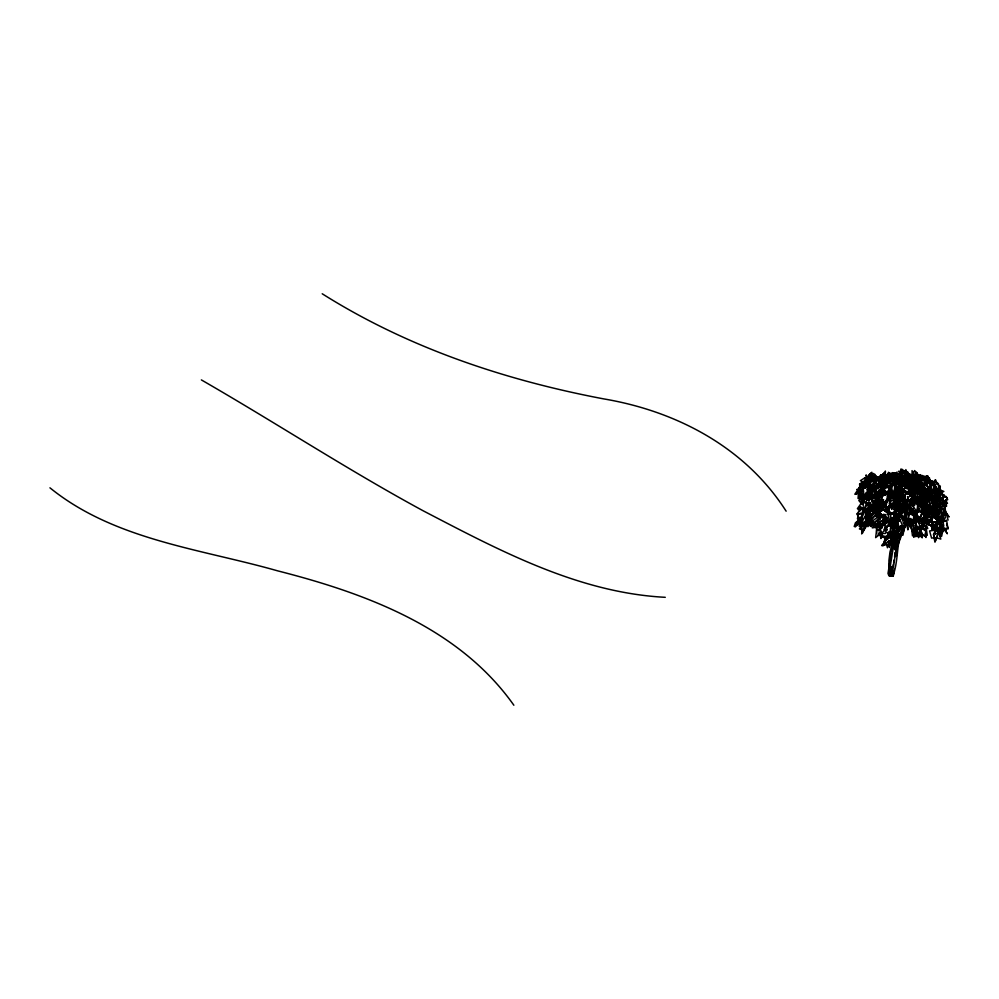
<?xml version="1.0" encoding="UTF-8"?>
<svg xmlns="http://www.w3.org/2000/svg" width="999" height="999" viewBox="0 0 999 999"><rect width="100%" height="100%" fill="white"/><g stroke="black" fill="none" stroke-linecap="round" stroke-linejoin="round"><path stroke-width="1.5" d="M925.923 498.264L924.013 498.601L923.426 494.055M924.737 512.187L924.737 508.841M930.956 521.141L930.531 517.432L926.373 516.87M934.177 527.609L935.663 533.891L933.965 527.647M910.551 493.031L910.576 488.711M918.68 518.981L918.655 523.526L921.303 519.08L924.325 517.082L924.787 509.777L923.263 503.546M929.969 482.192L929.982 479.97L928.583 478.946M863.973 487.462L863.998 484.902L858.803 489.685L858.041 498.414L863.223 493.643M894.23 539.797L894.255 537.425M897.264 538.274L896.34 531.555M915.658 527.784L915.608 531.893L918.893 527.26L922.239 526.023L922.302 520.541M931.08 521.041L930.731 517.307L927.984 516.458L926.41 517.257L937.449 517.707L930.531 517.432M941.208 509.765L939.697 507.754L939.759 502.547M889.31 525.187L889.335 522.814L893.206 518.943L896.028 519.168L895.479 525.287M893.181 521.316L893.206 518.943M909.689 483.928L910.264 479.158L913.673 479.757M867.656 499.001L867.706 495.104M881.73 480.144L881.792 475.736L885.414 471.066L885.351 475.462M892.194 477.747L890.658 479.17M894.367 536.9L890.658 553.409L889.46 576.036L892.232 575.786L892.582 567.682M869.854 514.123L869.018 514.935L868.955 519.405L869.754 518.543M896.84 536.051L894.892 547.427M896.203 502.722L896.24 500.262L903.471 495.092L903.408 498.788L901.073 500.024M923.451 498.214L919.392 497.589L923.8 495.242L919.267 497.577L923.438 498.389M922.139 493.518L923.9 495.504L919.417 497.727L921.54 497.639L919.255 497.452L921.715 496.291M912.237 494.38L912.299 490.834L904.907 487.524M912.362 505.544L912.399 503.184L916.62 502.235L921.103 503.396L921.815 504.757L917.332 503.608L913.111 504.545L912.399 503.184M918.993 516.883L918.918 520.579L920.778 518.294L920.853 514.597M922.402 534.303L922.352 536.775L922.689 534.24M923.463 517.082L923.388 520.779L920.778 518.294M924.1 526.011L924.5 520.017L923.488 523.226M933.99 504.882L938.835 506.493M940.346 527.46L940.346 534.353L940.621 533.753M877.884 503.346L877.959 499.5M941.757 512.799L939.41 509.715L938.061 509.865L936.275 516.933L928.108 513.136L936.388 516.933L929.12 513.961M896.14 488.511L896.203 485.914M915.184 510.851L915.072 515.521L912.924 509.677L910.901 506.955L911.288 501.311L913.311 504.045M925.748 527.834L925.961 537.512L924.662 535.064M931.068 521.228L931.255 518.294L931.193 521.141M923.763 517.969L923.551 525.549L919.105 526.286M884.852 502.272L884.702 506.768L886.213 509.59L887.075 509.165C886.463 506.693 885.926 511.076 885.888 508.678L889.135 509.927M887.075 475.287L887.1 474.662L884.078 476.548L879.682 480.556M861.887 528.533L861.7 533.953L864.197 526.698M913.586 495.479L913.436 500.024L911.887 502.509M882.579 503.571L884.739 506.518L883.141 501.785L884.09 503.671M918.431 522.34L917.219 520.104M913.773 531.456L916.183 521.191L916.108 526.585M900.049 526.598L901.21 526.56L900.411 526.023M888.461 482.704L888.635 478.671L883.278 483.891M893.68 479.695L893.805 476.748L892.569 473.401L890.996 473.563L887.849 476.448M896.677 555.656L896.927 549.925M912.512 483.366L912.599 481.256M931.992 525.424L931.805 529.882L932.242 517.47L932.104 524.225M900.698 471.466L900.811 469.093L902.085 469.443L904.994 473.289M901.922 473.014L902.085 469.443M869.979 516.008L870.204 511.138M873.363 511.376L873.576 506.505L874.787 506.243L874.562 511.113M884.714 501.86L884.515 506.193L887.075 509.165L885.476 506.543M888.835 573.276L888.935 560.339L889.984 551.96L893.293 540.122L894.08 534.253L893.431 532.529M866.308 516.758L866.57 511.288L865.072 509.702L861.175 519.755L862.674 521.341L862.412 526.81L864.41 521.665M912.237 479.42L912.374 476.66L911.4 479.083M936.912 527.822L933.166 525.312L935.251 524.875L933.078 525.599L936.725 523.763M870.316 517.357L869.979 511.95M883.79 477.609L880.032 477.759L880.956 477.222L881.143 477.922M864.784 499.163L864.947 496.191M862.911 494.068L862.649 498.713L865.196 495.516M934.752 504.857L935.314 512.1L936.737 506.893M908.153 524.725L907.866 529.882L905.868 519.155L906.455 508.953L907.467 513.086M917.157 482.717L918.468 477.922L921.99 484.615L920.853 486.663L920.541 492.157M899.475 510.364L898.975 516.595L897.789 515.022M918.793 533.591L918.556 537.674L919.492 534.053M931.617 499.999L928.096 497.177L928.333 493.231M931.692 498.676L931.855 496.053M894.58 557.217L894.854 552.822M895.029 549.9L896.265 538.449M897.826 541.321L896.665 551.798M878.745 492.082L878.571 494.842L880.394 491.545M865.696 515.447L867.357 517.07L865.584 515.671M906.967 473.464L907.092 471.69L906.518 474.637M869.317 523.588L869.58 519.705M915.171 489.16L916.57 482.467L918.68 482.505L920.341 484.016M931.905 525.724L932.929 529.582C934.227 526.548 929.357 514.872 931.23 518.206M894.917 527.522L894.48 533.541L893.381 524.15L893.843 514.073L894.792 520.566M868.218 522.427L867.906 526.648L870.953 522.777M872.976 507.467L873.238 503.946L869.904 507.442L868.218 516.595L870.691 513.386M896.952 502.172L896.69 505.669L899.125 501.236L899.387 497.739M901.185 497.589L900.923 501.086L899.125 501.236M922.177 479.695L922.489 475.487L926.048 483.816M888.685 521.853L886.175 521.378L888.361 522.689M920.678 495.879L928.458 492.082L920.941 495.966M924.387 493.681L920.641 495.629M938.386 500.949L938.61 497.964M942.769 506.555L943.006 503.583M868.356 498.763L868.606 495.754M870.778 492.719L870.728 483.703L868.83 488.636M895.678 486.038L895.279 490.721L894.542 486.888M919.442 479.021L919.792 474.9L919.08 483.066M924.337 511.201L924.574 508.354M929.644 512.237L929.295 516.495L927.584 514.448M920.454 498.513L926.148 493.993L920.391 498.101M877.834 494.18L879.407 495.417M941.607 498.414L935.713 497.764L941.595 498.314L937.961 498.064M941.645 498.364L935.738 497.552M878.795 516.246L880.718 514.835L876.548 512.637L877.896 512.45L871.79 508.054L877.946 512.637M902.684 531.843L902.596 532.779L906.942 522.564M879.407 496.865L880.319 492.082M916.22 513.011L917.819 505.569L920.191 505.981L923.051 509.527L922.002 511.638M884.839 494.567L881.168 497.502L880.544 503.546L883.291 501.348M910.776 518.394L910.226 523.701L907.679 514.298L908.778 504.308L911.325 513.711M875.299 489.61L871.952 492.257L871.378 497.677L877.234 494.155M885.951 494.193L886.238 491.446M919.505 497.764L920.116 491.995M891.895 499.475L892.294 495.854L895.853 488.399L894.954 496.078M880.931 496.615L881.355 492.869M924.612 494.193L922.651 493.444L921.49 494.792L922.289 491.758L921.615 494.792L922.801 493.444M931.892 525.412C929.52 526.461 922.989 521.078 928.595 524.35M924.774 521.84L926.36 523.588L924.787 521.69M926.498 523.014L925.161 521.341M891.62 566.558L890.434 575.923L893.343 575.911L894.205 569.193M898.376 532.205L897.464 538.374M921.64 499.999L924.974 501.011L923.763 501.81L923.226 506.356L921.003 505.669M896.727 544.043L893.381 567.807M893.431 503.808L893.044 506.98L893.968 503.421M895.079 497.927L894.255 502.285M914.847 487.362L916.033 479.645L913.074 491.77M928.121 519.418L931.355 521.64L934.727 525.774L935.176 530.556L928.633 523.638L928.121 519.418L931.28 522.215M869.879 517.257L870.928 505.319L867.969 512.674L866.92 524.612L869.093 519.555M880.856 496.366L881.305 492.719M887.037 502.297L887.349 493.656L889.06 491.096M889.335 503.746L890.009 498.389L894.33 495.829L898.226 495.017L897.901 497.689M898.813 485.789L899.437 478.246L899.662 485.764M914.26 517.282L917.407 513.648L914.197 516.908M931.905 521.628L936.887 522.739M939.797 503.359L934.477 509.74L939.809 503.309M879.682 496.303L880.431 492.332M910.638 477.709L911.026 474.637L915.933 480.044M937.911 492.657L939.659 485.589L941.095 493.593L939.335 500.661L938.073 495.541M899.112 512.762L903.196 511.838L906.905 514.41L907.092 513.686L903.383 511.113L899.3 512.037L898.476 517.694L901.198 517.082M916.295 481.818L916.645 479.183L918.268 478.159L920.504 478.796L920.154 481.443M898.039 542.345L897.514 546.316L894.892 546.441L894.942 537.087M895.628 540.971L894.417 549.075M898.163 542.694L897.801 545.379L895.304 545.479L898.763 533.778M910.201 487.3L909.59 491.808L906.23 491.57M922.801 528.296L923.313 524.5M924.087 503.608L926.073 494.892L927.721 493.856M859.202 493.756L859.914 496.303L859.227 501.173L861.363 490.434M898.563 531.406L896.752 540.009L894.317 539.872L894.105 537.412M880.581 496.715L881.13 492.907M894.704 493.456L895.141 490.447L898.101 489.572M931.63 508.916L929.545 508.354L934.714 509.065L935.514 512.025L934.327 516.733L931.418 509.74M901.073 509.777L901.86 504.358L899.3 503.633M874.275 489.46L874.649 486.988L873.426 486.188L875.374 489.335L876.223 494.792L877.447 495.591L876.697 500.536L875.848 495.067M890.696 556.63L891.083 554.045M914.934 495.067L913.074 496.703L912.424 502.559M921.84 499.138L923.788 496.64L922.164 497.802L921.34 503.334L919.392 505.831M888.948 477.51L888.985 473.289L890.983 479.845M891.495 551.286L892.606 543.956M904.794 497.614L905.331 494.143L908.965 492.957L912.599 495.067M874.824 512.175L875.149 510.114L877.122 516.283M913.773 481.605L914.447 477.21L915.596 475.774L917.457 478.234M910.401 501.985L911.001 498.214M931.08 508.641L929.545 508.354L931.555 508.753M880.506 496.466L881.081 492.757M878.496 498.601L879.108 494.817L877.859 495.854L879.545 504.695L880.793 503.646L880.219 500.149M880.793 503.646L880.181 507.43L879.62 503.933M938.086 521.74L937.337 526.348L937.05 523.988M875.611 506.206L873.064 505.332L875.786 506.056M903.82 502.709L902.746 509.615L901.56 507.18M932.604 502.884L934.802 493.693L932.766 489.96L931.355 492.457M937.936 495.292L937.224 499.612L934.827 494.18M917.357 488.199L918.905 482.842L920.953 481.668L919.405 487.025M922.726 492.445L920.516 497.065L922.801 492.482M913.036 493.256L913.523 490.347M890.121 560.501L887.999 573.426L888.798 575.499L895.916 531.081M909.115 477.26L909.54 474.75L910.613 475.099M879.257 496.453L880.256 491.933M926.011 483.741L926.423 481.343L928.321 482.43L926.785 483.878M893.618 562.699L894.105 559.952M868.181 499.063L869.068 493.968L868.181 491.471L869.592 490.109L869.979 490.746M888.111 513.648L883.566 509.59L888.648 512.637M880.231 491.658L879.507 495.729L881.455 493.968M920.903 498.613C921.265 496.028 924.45 496.99 926.11 492.894M865.384 481.331L865.908 478.421L871.078 473.114L869.63 480.032M867.444 499.612L868.206 495.392M927.022 519.73L936.55 522.989L926.935 520.167M882.841 519.055L883.69 514.435L885.763 514.685L883.965 524.25L881.892 524.013L879.357 527.235M898.014 543.606L897.502 546.341L894.917 546.291L895.716 542.032M907.504 475.162L908.066 472.177L909.39 475.849M878.745 527.072L880.319 518.743L883.69 514.435M937.449 516.77L936.475 522.44L934.652 522.102L936.363 522.327L936.662 526.436L938.161 522.689L937.961 516.583M924.949 499.425L924.45 502.047L925.948 503.696L926.46 501.086L924.525 499.612L926.572 500.849M939.497 500.112L939.023 502.534L940.858 502.522L944.467 506.131L945.416 501.261L947.364 498.451L943.755 494.842L941.92 494.867M940.858 502.522L941.57 498.876M879.882 495.591L880.569 492.107M890.846 478.958L887.774 476.673L887.199 479.582L890.271 481.868M895.516 494.567L891.657 509.428L893.83 503.096M926.073 492.732L925.049 494.53L925.461 492.045L925.249 494.517L926.935 494.405M873.538 512.2L874.237 508.666M890.084 520.854L890.509 518.681M895.753 521.59L898.138 514.635M895.279 531.955L893.618 540.247M884.14 487.037L880.818 486.7L876.373 488.936L875.474 493.381L879.919 491.158L883.241 491.496L884.14 487.037L881.068 486.351M909.34 519.28L908.69 519.118L909.565 519.605M929.207 490.147L930.693 486.388L928.895 489.947M924.35 502.347L924.862 499.825M881.006 479.383L881.48 477.06M926.085 491.183L927.821 495.292L928.608 491.333M929.033 500.362L931.642 492.832L930.419 487.774M891.383 523.901L890.309 529.133L891.245 538.186L892.319 532.954M907.641 483.279L908.453 479.333L904.707 479.133M925.986 491.795L925.074 496.178L924.175 488.299L925.074 483.916L927.247 483.204L927.634 486.963M927.172 520.154L926.036 519.455M906.193 484.827L906.742 482.192L910.726 483.553M900.798 512.112L902.109 505.906M923.526 525.799L924.712 520.129L926.847 516.446L924.25 509.852L922.826 512.325M901.148 494.705L902.609 488.998L905.206 492.544M878.109 526.011L878.658 523.476M895.454 509.665L894.142 515.884L899.712 512.562M887.886 508.953L885.139 506.918L887.886 510.427M862.874 504.32L863.036 503.621M867.557 514.922L867.831 513.661L867.02 514.522L869.018 514.935M888.723 513.211L881.355 508.091L879.282 507.654L884.053 509.877L880.668 504.895L882.766 508.716M877.047 506.468L879.495 507.055L877.072 506.78M935.389 495.167L936.138 491.82M919.155 504.408L920.379 498.951L922.552 498.801L922.164 500.424M879.644 493.568L881.081 495.079L878.546 492.657M911.488 486.713L914.285 478.271L913.511 481.381M862.537 513.773L858.441 514.385L857.429 518.731L861.538 518.106M893.993 490.996L896.078 482.055L893.943 483.291L890.921 488.548L888.835 497.477L891.857 492.22M919.992 500.586L920.379 498.951M912.624 521.203L911.45 526.186L909.252 521.278M936.438 514.435L935.801 517.132L937.824 516.158M867.781 481.243L865.658 478.733L867.332 478.958L866.37 482.942L867.781 484.615M878.059 516.133L880.131 507.542L876.435 513.886M883.84 494.642L884.689 491.108M896.378 531.243L894.317 539.872L896.79 539.785L896.565 537.125M933.715 487.412L934.327 484.877M893.693 479.957L895.266 478.346L895.978 474.925L903.333 471.603M938.398 520.454L939.035 517.894L938.261 509.902L936.687 520.529M860.988 519.68L859.128 526.273L862.137 523.026M867.544 513.811L866.121 518.981M886.912 523.039L884.964 523.801L886.338 522.739M903.196 511.838L903.383 511.113M911.225 480.831L910.701 482.892L906.767 478.771M875.136 496.753L878.009 497.714L875.761 494.88M878.87 492.644L878.158 495.404L879.757 493.019M901.56 473.039L902.322 470.054L904.195 470.641L905.406 473.276M914.584 517.245C917.182 515.397 916.67 513.411 916.895 516.982L916.046 515.521M894.467 535.739L895.404 532.155L891.857 532.355L892.494 531.98M922.539 491.795L922.027 493.144M900.748 510.314L901.485 507.517M914.897 476.498L916.083 472.052L919.48 476.486M899.112 540.546C896.902 552.335 897.214 564.572 892.931 576.061L890.184 575.899L893.381 564.073M869.167 518.556L867.994 524.85L871.365 522.277M887.337 535.914L888.311 532.267M880.619 534.178L881.305 531.63M886.987 537.2L886.3 539.747L881.593 535.014M882.654 487.337L883.253 483.653L881.056 483.916L877.159 488.049M875.561 489.535L870.653 492.644L869.392 497.215L874.3 494.118M879.17 492.707L882.329 493.856L883.803 486.163L880.643 485.002L876.398 486.338L874.924 494.043L877.759 493.144M916.595 531.231L916.845 534.228L921.115 534.24L925.686 536.288L925.449 529.395L920.878 527.335M937.586 494.305L936.612 497.777L937.786 495.079L939.834 494.18L940.796 490.709L943.843 491.433L941.782 492.345M863.211 503.309L863.985 500.536L867.232 497.29M872.926 499.862L872.239 502.322L871.14 499.038L871.827 496.578M873.138 521.378L871.203 526.623L877.971 519.043L880.219 512.662L876.91 516.258M921.99 493.369L923.213 490.671L924.962 491.945M887.949 534.365L886.388 539.91L891.433 536.176L895.216 536.126L897.689 526.972L895.166 527.01M939.572 528.546L938.885 530.993L937.861 527.547M869.093 493.918L865.796 502.997L869.917 503.309L872.914 505.906M941.57 533.279L940.521 536.962L938.76 529.682M873.538 489.385L874.113 484.802M891.945 541.246L893.855 533.99L893.081 531.168M907.417 500.024L905.781 506.943L904.769 504.395M897.327 529.008L895.279 536.026L896.428 532.942L897.701 532.991L897.676 539.01M914.984 533.341L913.835 537.3L913.798 532.917M879.095 531.193L883.578 521.141L881.48 528.321M878.895 495.516L879.944 491.983M894.492 490.884L896.84 483.778L893.006 483.216M884.964 506.193L886.887 500.499L890.446 501.136M914.36 492.495L913.011 492.082L914.397 492.657M938.398 500.237L934.04 502.684L939.097 499.85M868.019 520.167L866.87 523.976L869.342 522.702M918.905 482.842L916.445 489.91M911.8 520.042L910.364 524.812L912.524 519.692M914.422 515.984L917.719 510.139L916.183 511.638L913.261 518.593M863.998 496.103L861.063 503.808L864.809 501.548M914.21 533.129L915.871 527.647M888.086 488.049L888.86 485.539M881.618 480.119L882.679 476.71L878.034 480.094M892.082 498.126L894.367 491.558M899.15 486.201L899.999 483.466M910.389 514.123L913.373 508.304L911.762 509.34L906.18 522.739M920.953 495.429L919.43 497.689L921.54 497.639L919.255 497.614L922.364 493.419L919.38 497.627M900.274 496.391L901.123 493.668M934.564 531.88L933.678 534.715L935.239 541.545L937.949 533.229M878.233 515.959L883.178 515.771L881.817 514.547L883.603 515.534L878.608 513.149M899.525 539.21L900.361 536.563M924.412 491.096L922.676 494.243L924.375 490.971M936.625 519.605L933.815 515.846L935.901 515.459L933.828 515.971L935.289 517.907L933.915 515.671L935.951 515.247L933.815 515.846L935.726 515.422M901.722 505.906L902.809 502.472M919.317 478.683L920.591 474.675L923.226 478.958M920.653 480.207L921.94 476.186M928.046 513.361L933.965 515.971M909.078 483.653L909.877 481.181L906.592 475.074L908.203 473.938L911.488 480.032M901.548 489.035L904.045 482.879L906.255 483.941L903.308 491.52M888.548 511.051L887.387 514.597L895.017 511.8M874.662 493.831L875.936 489.972L880.918 482.917L879.644 486.788M911.975 495.229L914.023 494.642L912.624 495.254L911.213 499.525L908.128 500.399L906.592 502.385M901.298 505.032L902.609 501.123L902.547 497.677M908.079 487.237L909.39 483.329L911.2 482.105L912.936 482.342M884.964 523.801L886.7 522.539M896.49 490.946L895.554 493.019L899.787 485.864M935.014 530.457L936.388 526.398M932.766 489.96L931.405 493.956L928.683 490.472L924.937 488.086L921.852 487.649M895.279 483.029L896.74 478.771L893.019 480.556M915.321 477.46L916.083 475.287L912.736 475.724M936.775 523.039L927.372 519.817M889.622 483.041L891.046 478.983L893.243 480.094L894.23 483.841M893.243 480.094L889.897 490.409L891.22 495.404M890.371 490.559L889.172 491.408L890.134 490.359M922.564 492.145L922.676 494.243L924.412 493.469M870.778 475.187L871.827 472.252L866.108 478.758M902.971 476.236L906.792 477.06L905.831 479.757L901.997 478.933M917.544 484.165L922.502 493.244L921.228 497.077L919.679 495.279M895.429 499.962L890.633 501.023L889.56 503.983L894.355 502.922L897.302 499.512M893.618 509.577L895.666 504.582L894.967 496.89M898.938 501.86L897.864 504.82L894.355 502.922L892.469 504.083L889.747 508.091L892.619 504.707M897.876 506.968L897.127 509.028L898.925 512.212L901.11 506.218L899.325 503.034L898.251 505.931M862.312 509.777L863.111 507.604M873.526 504.32L874.837 500.724M887.05 476.298L884.677 473.076L883.853 475.287L886.238 478.509M912.437 497.29L913.398 494.655M885.876 488.411L888.985 481.718L894.005 485.714M895.341 517.207L894.517 519.43L899.712 513.698M931.318 492.857L930.531 490.322L927.472 489.073L926.248 492.332L927.035 494.867M869.242 480.606L870.591 474.313L866.333 482.142M892.432 520.154L895.304 512.637M900.948 510.364L902.147 507.205L900.474 508.878M930.156 508.491L926.797 517.944L926.248 514.185M929.145 481.83L929.932 479.782L932.941 485.851M892.469 474.875L893.281 472.764L897.601 474.288M870.928 479.108L873.138 473.451L874.999 474.425L874.162 476.523L872.302 475.549M883.94 524.912L886.687 518.144L883.528 516.333L879.719 516.808L876.535 524.712L880.344 524.25L882.454 525.449M899.799 489.722L902.584 482.592L901.173 484.84M916.845 490.072L915.771 492.832L912.312 488.948L909.152 487.524L910.214 484.765L913.386 486.188L918.506 492.37L915.047 488.499M935.376 499.225L933.79 503.309L935.938 510.239M912.774 494.143L913.948 491.121M919.255 496.953L918.069 499.975L915.072 494.855L916.245 491.82L917.769 490.909L920.778 496.028M934.764 488.598L935.651 486.338M881.955 534.665L880.981 537.175L887.05 537.474L889.46 531.318M867.232 520.354L868.631 516.833M887.124 475.761L888.498 472.29L890.496 473.726M901.785 486.938L904.882 481.381L904.932 484.453M901.086 476.635L903.933 471.141L905.718 472.689L906.393 475.174M903.933 475.524L901.81 480.844L902.472 483.329M878.82 481.518L880.643 476.398L872.951 481.193M864.684 528.009L865.621 525.699L864.909 523.239M861.3 523.588L860.314 526.011L861.213 528.071M883.153 482.055L883.728 480.644L884.127 483.578M864.21 529.17L862.736 532.804L861.662 529.108M860.439 519.492L863.423 512.05L863.286 509.902L862.199 509.403M936.213 494.08L937.974 489.785M884.24 541.508L885.601 538.224M889.26 543.356L887.449 547.739L886.363 543.693M936.562 511.725L936.113 510.314L934.39 509.502L930.743 511.513L934.502 509.478L930.831 511.888L934.402 509.727L936.875 509.577L934.402 509.727L936.088 508.179M885.801 537.949L882.616 545.641L887.399 544.305L891.533 544.555L894.717 536.863M935.389 513.611L936.862 510.052L939.347 510.651L943.193 516.033M901.26 497.44L905.106 490.372L906.368 493.568M900.324 533.691L899.275 536.226L903.758 526.073L903.258 526.648M889.772 481.131L890.921 478.359L894.205 480.956M892.731 482.642L890.022 490.596L891.233 493.256L891.57 498.251M879.782 493.069L881.081 495.079L879.719 493.156L883.878 489.935L885.738 486.85M919.342 517.869L924.887 511.251L921.865 513.261M863.611 510.589L865.946 504.595L868.406 503.234M894.742 476.76L896.066 473.626L892.569 475.012M927.821 495.292L929.207 492.007M867.294 519.605L868.83 516.033L867.344 517.919M896.515 528.508L898.263 524.5M875.948 515.946L877.284 512.887L874.737 513.336L870.978 516.72L867.806 524L869.692 522.302M935.139 529.994L936.313 527.347M857.304 523.813L856.767 524.975L860.788 518.543M880.556 514.697L878.521 519.268L870.516 525.661L872.539 521.091L880.556 514.697L881.992 514.96L878.833 513.024M893.031 518.543L895.991 512.012M924.25 491.071L922.676 494.243L922.689 491.995L925.136 493.581M890.409 504.27L888.96 507.517L893.143 504.32L896.69 503.184L899.487 497.002L895.941 498.139M901.747 525.674L899.425 530.894L899.013 528.296L897.876 533.978L902.984 535.152L904.27 528.359L901.822 527.422M864.222 481.431L866.483 476.361L866.046 474.925L868.406 480.219M871.34 509.815L876.21 496.828L874.212 495.092M943.481 509.078L941.083 508.441L941.607 509.89M864.947 508.553L865.971 506.268L869.704 502.697M890.646 490.322L886.288 492.095L884.802 495.342L883.828 490.871L887.649 482.592L885.226 482.979L883.378 486.925M900.436 475.836L903.021 472.452M903.883 475.711L899.587 484.49L897.164 482.542M902.047 533.966L897.776 545.554L895.304 545.541L900.336 533.478M862.262 485.214L859.664 484.752L859.789 486.513L857.229 492.095L859.827 492.557M869.817 508.254L871.49 504.595M892.756 505.844L893.368 504.507M913.024 474.075L914.659 470.517L918.343 476.261L917.457 474.163M921.215 497.514L919.717 493.706L916.046 492.632L912.537 493.131L914.035 496.94L917.532 496.453L921.215 497.514L925.012 494.318L928.183 493.631M901.885 486.713L902.746 484.852L906.53 485.114L910.351 488.923M899.525 530.219L897.826 533.891L896.028 533.816L899.375 527.797M920.666 523.414L922.152 520.192L921.303 529.62L919.804 532.842M893.493 525.024L897.739 516.82M913.548 485.539L914.759 482.929L913.323 482.055M935.201 496.053L938.536 491.895L935.176 495.941M878.608 512.649L883.99 509.478L881.967 509.64L878.745 512.162L876.185 511.351L877.734 512.562L877.484 513.523L877.971 512.662L873.201 512.225L876.51 512.587M903.246 482.33L904.282 480.132L902.497 481.605M865.896 511.55L866.82 509.615M895.079 475.437L896.14 473.201L887.849 474.275M925.461 496.091L926.635 493.618M864.048 485.252L865.009 483.266L867.319 483.479M903.458 529.27L906.88 523.189L905.868 522.902M914.247 492.707L913.011 492.082L914.21 492.532M880.581 505.057L883.615 510.052L880.818 504.895M861.375 503.833L862.462 501.635M896.465 538.748L897.939 535.751M884.927 495.079L885.976 492.994L888.785 495.991L885.401 503.071L882.592 500.062M941.345 530.769L940.271 532.917L939.372 529.183M899.924 528.071L901.672 529.932L900.024 528.121M871.403 489.048L872.464 486.925M885.014 506.031L880.094 506.493L884.814 506.718M862.524 514.822L859.152 521.453L861.375 522.002M865.621 518.643L866.732 516.483M879.17 495.504L875.911 501.948L878.196 502.784M884.727 490.959L882.317 495.604L881.78 503.071L883.591 499.587M874.699 486.725L872.427 491.096L872.602 499.063L874.862 494.705L874.812 486.975M877.996 534.915L879.195 532.592M902.384 529.557L906.28 522.227M897.002 489.16L901.835 480.731L902.035 483.341M904.432 519.992L907.217 518.968L904.457 519.792M933.69 483.229L935.464 479.832L934.727 482.305M887.249 487.037L890.908 487.687L889.847 487.737L887.424 492.345L883.765 491.695L879.395 493.481M883.528 515.509L877.671 514.21L883.166 515.759M919.405 502.135L920.129 500.761M872.914 489.885L874.237 487.362M875.199 496.94L876.523 494.418M925.049 494.505L925.898 492.882M896.665 530.044L898.051 527.435M875.711 508.753L878.67 503.159L872.814 507.405M925.012 494.305L925.861 492.719M897.614 489.572L895.816 492.932L897.252 494.867L897.751 498.588M897.252 494.867L899.05 491.52M879.495 507.055L884.003 509.79L881.655 509.802L878.471 512.312M879.694 494.567L880.843 492.432M868.431 516.371L864.834 516.733L868.343 516.421M878.034 486.638L882.105 479.632L882.991 482.317M878.858 495.941L876.972 493.943L879.245 495.454M925.474 495.979L926.073 494.892M923.363 517.744L925.161 514.51L923.538 511.863M890.259 503.721L887.749 508.204L890.658 514.547M922.077 501.436L925.449 496.278L921.852 501.211M940.633 509.79L941.945 507.492L942.594 509.815M872.964 524.962L874.375 522.477M929.582 508.354L934.689 509.24M922.052 501.273L925.424 496.278L921.89 501.373M862.949 486.401L860.214 486.863L865.234 480.606M870.416 502.497L868.156 506.431L869.542 497.752L875.062 488.349M893.88 512.737L895.279 510.327M880.981 491.87L879.47 494.468L882.017 495.492M899.637 476.261L900.948 474.001M909.764 512.749L911.762 509.34M865.221 516.97L869.317 510.089L860.314 523.513L862.899 519.942M881.58 515.147L883.004 515.309L877.671 514.21L879.345 514.972M889.322 534.328L887.986 536.6L880.331 535.851L881.667 533.578L885.688 533.391M905.344 519.555C907.641 519.88 903.995 518.069 905.731 519.343L906.343 519.368M873.263 512.2L876.635 512.337M862.162 494.53L860.077 497.989L863.923 499.001M905.219 477.21L906.742 474.662L905.406 472.702M887.025 538.349L883.016 545.641L888.211 541.446L892.032 540.684L896.69 532.33M903.82 511.451L905.668 508.391L907.204 508.316L903.983 516.246L902.447 516.321M861.325 525.811L859.415 528.946L863.81 530.432L867.544 524.325L865.546 523.189M906.468 488.586L908.366 486.301L906.667 485.302L902.584 491.158M914.522 516.858L917.319 513.723L916.108 515.684L917.706 515.671M867.944 514.023L869.854 510.914M873.026 506.568L875.986 501.798L870.416 510.014M876.273 491.258L873.513 495.716L880.943 488.636L886.138 481.318L880.643 486.476M886.563 478.646L887.774 476.673M907.454 496.54L908.765 500.312L906.605 501.123L904.182 505.069L902.434 500.049L904.857 496.116M896.328 531.268L898.401 527.909M935.626 533.941L933.89 527.684M896.89 525.899L898.963 527.385M926.71 493.369L925.436 495.417L924.812 492.42M926.835 483.591L929.082 479.995L932.204 489.947L930.706 492.345M936.051 501.948L937.399 499.8M903.546 476.236L905.718 472.689M884.677 473.076L883.328 475.174L884.914 477.322M922.015 506.168L919.929 502.31L915.384 501.298L913.036 504.957L914.697 505.531M886.55 499.662L884.327 503.109L882.055 502.609M877.547 526.236L879.682 522.927L885.014 518.144L887.337 518.369L885.414 519.567M881.667 521.553L885.014 518.144M914.172 478.583L916.133 475.711L917.369 479.358M913.71 479.458L916.133 475.711M895.479 490.634L896.852 488.523M878.783 522.227L875.786 526.848L873.538 522.976L870.042 522.265L875.087 515.472L877.422 515.946M917.494 498.976L919.08 496.553L920.828 499.662M908.166 494.305L910.888 490.159L913.436 489.772L911.975 491.758M880.631 505.282L879.445 503.708M896.777 494.992L902.796 486.338L899.749 494.268L897.364 497.589M890.421 522.964L888.423 525.973L891.345 524.612L893.331 521.603M916.283 487.737L918.468 484.44M894.854 525.736L892.856 528.758L891.345 524.612M917.482 493.381L920.391 488.998L923.925 488.199L922.002 483.653L920.803 483.216M900.349 486.076L901.847 483.828L899.837 482.579M936.013 510.564L934.352 509.552L936.712 511.7M922.564 494.405L921.165 496.466L920.616 492.432M913.96 514.922L916.183 511.638M860.226 486.388L854.819 494.218L859.477 492.057M864.197 498.513L865.683 496.366M878.883 512.499L882.204 510.102L884.053 509.877M939.372 522.015L941.87 518.394L945.416 518.031L943.705 509.153L940.146 509.515M942.457 496.715L943.755 494.842M872.514 522.44L870.104 525.886L869.892 522.165M882.517 488.811L881.705 488.736L878.608 493.156L871.378 496.615M860.077 518.431L856.905 522.914L861.313 522.927L863.998 526.173L868.631 520.429M871.178 479.32L873.263 476.386L875.574 475.449L877.06 477.485L874.737 478.409L872.651 481.343M859.752 511.113L861.95 508.041M866.832 513.598L868.293 511.563M881.493 480.881L885.838 475.824L889.734 475.561L892.432 477.697M920.828 498.214L921.24 497.127M932.454 497.827L932.866 501.81L929.707 503.971L927.047 507.642L926.635 503.658L929.295 499.987L932.454 497.827L933.653 498.701M871.041 509.989L873.576 506.505M909.44 492.145L910.888 490.159M862.624 485.377L866.395 480.382M897.09 477.659L898.313 475.974L901.448 475.149L903.87 477.097L902.022 479.607L903.096 482.192M901.098 487.187L903.908 483.366M925.086 478.421L927.072 475.736L928.196 476.423L926.872 478.209M926.31 480.194L927.646 478.409L927.072 475.736M874.837 501.048L878.258 503.096M877.085 508.778L882.616 502.659M902.035 474.975L903.233 473.401M930.531 492.345L931.992 489.985L933.091 492.282M907.229 499.1L909.552 496.128L912.624 495.254M922.776 493.231L921.715 494.692M905.556 523.713L909.165 519.068L904.832 523.601M920.229 500.299L922.164 497.802M921.64 486.363L923.713 489.647L921.99 491.833L920.616 489.647M922.302 491.833L925.336 488.311L927.072 489.585M928.933 490.272L928.021 491.421L924.412 489.46M860.876 506.381L858.216 509.727L862.424 508.104L865.484 508.466M887.499 476.61L890.758 473.451L893.468 476.098L894.692 478.883M864.197 485.664L865.896 483.553M869.542 482.217L867.844 484.328L868.606 487.1M882.604 484.99L884.315 482.904L886.762 481.705L886.925 482.742M898.276 496.928L901.16 493.431L903.645 492.582L900.786 501.023L898.301 501.873L895.429 505.369M893.168 520.604L891.283 522.889L892.382 531.418L895.204 527.996L897.477 527.272L896.39 518.743L894.117 519.468M905.469 522.914L909.078 518.568M875.823 523.626L872.302 527.872L875.798 527.322L877.984 530.232L881.518 525.986L883.578 525.586L882.117 523.651M871.103 490.234L872.427 488.661L871.29 486.575M904.757 487.587L906.667 485.302M861.9 497.539L860.064 499.712L864.098 500.424M923.451 490.359L923.413 484.64L924.649 483.166L922.302 482.804M918.381 503.021L920.004 500.961L918.206 502.834M881.48 484.228L883.116 482.305L885.301 481.718L886.488 483.279M920.229 505.194L922.701 502.31L922.539 510.202L920.891 512.125M921.415 512.087L923.738 509.378L922.552 507.23M881.493 482.18L888.049 476.523L892.956 474.837L890.496 476.098M888.573 478.309L891.732 474.637M880.718 528.259L882.304 527.672M937.774 507.492L934.814 510.926L936.388 515.646M879.807 492.02L877.347 494.855L874.687 494.705M883.091 493.469L884.639 491.708M870.042 479.857L871.64 478.046L874.35 480.794M934.827 485.639L937.349 482.779L940.708 490.984M915.496 474.125L916.932 472.502M861.675 487.025L864.585 483.753M892.544 504.832L894.455 502.684M934.015 510.189L934.764 513.174L932.854 515.309L931.031 507.954M861.213 484.527L864.048 481.368L867.994 479.857M871.528 481.006L874.612 478.134L870.504 478.596M893.968 479.97L896.765 476.848L898.863 477.297L899.762 479.545M896.652 488.773L897.751 487.537L898.238 488.648M904.744 522.814L908.591 518.543L909.552 519.78L909.202 518.981M895.166 477.759L896.802 475.949M903.546 480.444L908.303 476.348L912.112 475.861L911.138 476.948M918.68 502.722L920.429 500.786L923.763 501.81M887.974 482.017L891.17 479.333M876.598 517.407L879.907 513.811M865.321 486.75L863.248 488.973L863.673 492.095L862.512 497.677L865.621 494.343M885.102 541.92L881.63 545.654L884.177 543.98M905.743 483.941L907.329 482.242L904.632 482.33L901.585 484.865M911.225 482.567L913.935 479.72L914.997 481.343M911.575 494.13L912.537 493.131M941.945 525.599L939.909 527.684L941.495 532.28L944.542 529.145L948.226 528.833L946.64 524.238M875.186 512.837L876.41 511.65L875.599 510.726M920.941 480.382L924.187 477.185M925.586 515.209L927.147 513.623L929.844 513.199M864.535 509.74L862.312 511.988L872.327 504.158M899.674 506.918L896.827 509.777L894.505 518.493L897.352 515.634M869.317 483.953L865.146 488.136L870.166 484.852L873.276 484.677L875.361 482.592M892.269 480.144L894.043 478.396L896.066 478.671L895.266 478.346M864.247 524.338L866.795 521.853M923.688 492.47L925.598 488.349M902.309 488.324L896.066 495.866L895.216 493.693L901.46 486.138L902.547 492.819M939.41 501.823L939.035 501.011L941.133 498.963M932.417 508.841L934.664 509.078M892.007 494.88L894.555 492.407L897.114 494.155M911.138 483.279L913.223 481.243M867.095 510.164L870.354 506.993L875.436 507.18L877.072 510.851L873.126 513.461M945.616 500.062L947.477 503.346L943.755 502.185L941.595 504.27L939.11 499.9L941.27 497.814M866.832 521.94L864.372 524.475M874.612 501.186L878.084 503.359M874.699 501.298L878.121 503.221L873.276 500.924M924.887 482.792L926.423 481.343M901.822 487.25L903.733 485.477M860.052 518.031L858.166 519.767L855.169 526.96L861.175 521.703M907.517 505.332L910.276 502.797L913.948 501.96M913.261 524.5L911.288 526.323L912.474 535.889L916.433 532.267L920.504 532.155L919.867 526.098M920.953 497.964L923.988 495.691M912.811 493.219L914.847 491.408M914.472 500.349L917.507 497.627M932.167 508.841L934.652 509.265M932.079 508.903L934.252 509.315L932.067 508.641M939.072 522.764L935.564 525.899L936.425 530.332L939.922 527.197L943.793 525.836L942.931 521.403L939.097 522.664M935.601 526.223L939.097 523.076L942.969 521.715M896.178 503.958L899.899 500.649M923.163 503.071L926.797 499.85M923.201 502.847L926.772 499.7M912.424 523.501L909.889 525.699L912.761 531.793M905.681 522.19L909.627 518.756M905.206 517.032L902.234 519.617L901.323 514.323L904.282 511.738L907.017 511.351M920.903 495.716L922.864 494.093M909.614 484.065L911.637 482.305L914.372 481.868M908.503 492.707L912.549 489.21M926.011 494.28L926.885 494.243M876.585 494.13L877.559 497.964L874.088 496.078M933.103 484.465L935.027 482.842M923.9 502.035L926.635 499.737M888.923 496.578L888.049 493.781L890.171 490.571M895.029 498.039L902.272 490.584M923.039 502.572L926.61 499.6M865.571 515.546L867.282 516.995M876.473 482.342L872.389 485.689L870.067 484.378L866.47 485.139L870.541 481.793L874.137 481.031M940.246 522.964L942.631 521.016L946.59 520.154L947.826 527.971L943.868 528.821M890.771 533.241L887.474 535.889L888.111 535.526M894.804 478.022L896.965 476.286M893.118 514.173L895.129 512.562M889.859 521.94L893.88 518.693M907.142 519.043L904.295 519.905M883.403 493.119L879.732 496.053L881.168 497.502M871.927 481.131L871.103 479.058L869.13 479.07L864.447 482.817L865.271 484.89M897.901 474.575L900.311 472.652M894.679 477.859L896.74 476.198L893.331 476.648M887.012 539.085L894.442 533.978L898.301 526.56L894.817 528.508M873.8 488.661L870.454 491.308L871.952 492.257M909.527 475.024L910.176 474.5L911.225 476.523M883.516 509.865L883.778 509.665M870.017 492.719L864.272 496.041L866.782 495.242L868.506 495.941M885.439 527.122L889.16 524.25M860.052 519.243L855.444 522.777L854.207 526.461L858.815 522.927M875.386 510.801L876.36 511.438L871.752 508.129L877.771 512.737L877.234 513.436M869.305 519.967L873.788 516.545M943.968 515.172L946.203 513.474L949.05 516.97L945.766 511.888M885.276 507.904L885.988 506.868L885.276 507.904L882.704 504.57L881.855 501.623M900.037 519.293L897.077 521.54L897.964 529.208L901.922 526.211L905.419 526.623L904.532 518.943L902.197 518.681M918.893 534.19L915.621 536.688L914.809 534.44M877.696 478.196L884.59 473.064L885.289 475.624M884.04 520.454L888.91 522.427M864.834 497.877L860.139 502.472L863.486 500.349M926.997 483.728L930.169 481.443L930.843 487.537M874.3 486.738L872.327 488.161L874.587 486.963L876.598 490.122M922.664 508.091L924.912 506.481L929.132 506.768L926.61 504.033L923.788 503.833M870.753 494.293L869.692 488.111L867.12 489.935L867.731 493.806M872.839 506.53L880.231 502.385L876.76 510.951L873.563 512.412M881.742 482.367L887.349 478.933M893.418 478.259L896.29 476.286L895.703 475.624M885.913 527.397L889.884 524.662M935.164 524.862L936.8 523.726M921.54 499.587L923.838 498.014M933.491 512.699L932.442 513.424L932.417 509.502M921.615 499.787L923.825 498.276M921.94 500.124L924.063 498.676M874.375 486.513L878.608 483.703M926.835 481.056L929.282 479.445L929.819 481.605M935.101 517.794L936.612 519.517M930.643 517.457L938.598 512.412L930.618 517.32L938.598 512.412L930.606 517.594L931.243 518.481M865.009 483.266L860.514 486.151L856.081 494.355L859.452 492.195M924.237 496.765L927.996 494.355L932.267 493.331L933.566 495.779L929.295 496.803L925.549 499.213L924.237 496.765L924.774 499.313M943.618 531.368L942.344 532.167L941.707 536.151L939.335 533.429M866.682 478.883L864.659 477.959L860.364 480.681L863.398 482.067M873.838 489.535L870.154 491.87L870.653 492.644M879.694 493.793L878.571 492.769L879.769 493.494M877.259 513.486L877.559 514.86L875.049 515.984M884.989 523.701L886.55 523.239M895.129 483.816L898.875 481.481M897.826 487.549L895.329 489.11L895.229 486.463M921.39 498.551L922.676 497.739L920.978 498.389M891.458 520.991L889.36 522.29L890.621 515.047L895.841 512.062M865.296 514.198L867.844 512.649M908.491 523.139L909.777 522.365L907.492 519.405M926.185 498.326L928.096 497.177M863.099 482.005L859.465 484.153L863.935 482.292M889.56 476.186L891.445 475.062L892.794 477.684M893.768 495.541L890.009 498.389M928.683 490.472L927.447 491.208L923.7 488.811L920.616 488.374M932.017 505.969L933.491 505.094L930.044 499.825L927.946 498.626L925.411 501.648L927.509 502.847M881.43 525.312L885.476 522.952L884.465 530.756L875.636 537.637L876.647 529.832M868.443 495.417L864.597 497.652L866.083 492.495M928.433 508.229L930.831 506.868M877.284 485.239L881.006 483.129L884.54 484.328M896.69 479.12L899.749 477.397L903.408 476.835L902.384 479.295L898.725 479.857L895.653 481.58M876.335 511.438L875.449 510.988M865.059 511.625L867.519 510.252M865.084 484.44L862.199 486.026L866.77 483.279L869.492 483.091M871.852 489.398L874.187 488.111M915.983 520.504L919.33 518.706M865.634 511.238L868.119 509.915M894.804 494.155L896.99 493.019M873.363 510.264L869.879 512.1L868.655 510.102L866.27 510.214L869.754 508.379L872.139 508.266L874.3 513.111M921.752 500.137L923.725 499.1M921.428 499.812L923.476 498.751M873.288 512.275L876.722 512.549M892.182 473.563L892.781 473.251L895.329 476.498M907.554 481.918L903.995 480.844L899.999 482.892L900.111 485.764M921.79 500.387L923.675 499.438M921.478 500.062L923.426 499.075M920.291 481.143L922.477 480.044L924.35 480.556M886.026 509.215L886.5 508.379M917.482 515.721L916.108 515.734L916.82 516.77M895.753 479.67L897.427 478.858L899.649 480.444L900.873 483.204M894.355 480.232L896.74 478.771M915.209 480.681L916.62 480.007L914.347 480.831M885.838 494.105L887.811 493.169M881.817 514.547L878.908 513.261M902.447 527.31L900.661 534.927L901.11 534.265M913.074 502.934L909.003 504.732L910.189 511.163M910.376 512.462L914.447 510.651L918.655 512.237L917.282 504.507M938.748 491.62L940.796 490.709M878.346 481.993L881.992 480.394L882.267 482.105M921.64 496.353L923.9 495.367M909.377 519.418L908.765 519.168L909.752 519.905M922.889 510.277L926.635 508.703L924.087 509.602M922.851 510.364L926.622 508.778M879.07 489.835L881.705 488.736M890.821 507.205L894.305 505.781M888.985 486.213L892.257 484.89M898.288 491.221L896.128 498.326L896.84 498.039M863.735 488.711L861.25 489.697L862.087 491.008L860.726 495.754L865.696 493.781M871.14 499.038L867.806 500.337L868.368 497.09M887.599 483.079L890.946 481.793M890.808 479.058L892.157 478.546L894.355 481.093M882.641 503.558L884.727 506.593L883.391 501.948L883.99 503.546M869.28 486.513L867.669 487.1L869.167 489.198M936.8 511.575L935.951 510.377L936.65 511.588M873.114 481.081L869.754 482.255L868.156 481.506L871.515 480.344L875.798 481.019M868.73 487.275L872.09 486.101M899.1 521.003L894.455 522.614L898.938 521.091M942.182 497.939L946.165 496.578L947.714 499.712L943.73 501.073L940.583 504.145L939.035 501.011M865.396 482.08L861.725 483.304L865.059 482.492M922.002 484.79L919.055 485.764L918.531 492.232M874.212 478.246L876.36 477.547M904.157 507.842L907.117 506.893M871.128 494.305L868.618 495.104L867.507 493.518M936.363 522.327L934.752 522.177L936.8 522.889L934.727 522.102L936.313 522.277M876.548 488.161L880.793 486.825L883.953 487.987L886.188 487.087L889.847 487.737M935.901 515.247L933.94 515.859L936.363 516.808M899.038 521.341L894.492 522.652L897.177 521.89M922.427 512.175L924.987 511.388L922.239 511.925M932.055 506.481L934.502 505.731L933.953 501.81M870.004 479.07L874.063 478.821M865.234 517.807L868.019 517.032M904.32 519.705L907.08 518.943M892.082 475.162L894.255 474.562M865.271 517.932L868.081 517.27M890.671 490.584L886.588 492.819L888.036 494.018M890.209 497.639L892.007 497.177M932.666 490.546L934.802 490.01M909.452 476.386L911.163 475.974M867.482 483.004L869.692 482.467M898.838 487.949L901.11 487.412L902.06 485.327M900.049 481.206L902.384 480.656M871.215 489.522L875.099 488.611M871.528 490.372L874.113 489.76M908.953 493.743L912.624 492.907L913.823 500.624M891.832 473.838L895.828 472.939M919.642 484.178L922.002 483.653M914.722 534.627L917.956 533.928L922.04 534.902M895.079 495.267L898.226 495.017M861.675 507.717L857.404 508.616L861.051 503.521L865.321 502.634L867.507 503.284M880.731 514.91L878.296 515.409L877.609 513.049L875.686 513.061M921.016 481.181L924.924 480.407L925.211 483.291M878.121 515.521L883.066 515.322M922.027 512L924.35 511.563M874.187 478.284L871.64 478.746L870.666 476.773L873.213 476.311L874.437 480.731M878.408 515.846L880.818 515.409M904.982 485.252L908.703 484.615L908.516 492.757L906.031 493.181M863.985 481.468L868.081 480.781M863.573 482.167L866.308 481.718M923.95 516.895L926.672 516.433L922.339 510.864M913.923 488.986L916.645 488.548L916.158 482.842L912.062 483.504L911.637 482.305M881.405 491.258L883.828 490.871M923.638 521.103L925.711 520.791L930.032 522.202L924.712 516.133M885.976 492.994L881.505 493.681L878.133 500.749L881.106 500.299M919.392 497.739L921.565 497.415L919.255 497.452M861.413 513.149L857.317 513.773L858.441 514.385M905.594 510.764L902.859 511.163L899.887 513.736L901.323 514.323M924.25 493.606L928.396 492.057M908.316 512.624L905.681 512.986L906.568 519.492L910.526 518.968L914.485 521.628L913.586 515.122L910.613 513.124M906.118 514.11L910.064 513.573L914.035 516.246M934.452 537.724L931.58 538.099L929.582 530.931L933.878 530.357L938.81 531.943L940.808 539.11L935.888 537.524M914.06 475.037L915.159 474.887M916.882 482.829L915.246 480.194L913.523 480.432L918.318 489.51L920.054 489.285M891.021 519.93L887.974 520.292L888.723 513.636L896.278 513.211M869.305 479.358L873.426 478.896M927.297 495.229L925.136 495.479L928.271 506.256L930.431 506.006L933.828 509.515L931.917 503.096M925.886 493.219L924.45 493.606M884.977 506.293L880.094 506.493L884.864 506.456M936.325 516.82L937.674 516.67M919.33 493.369L921.14 493.194M910.701 504.87L908.278 505.094L904.844 508.166L904.719 505.681M939.235 509.415L942.007 509.153L939.235 509.415M939.659 499.837L936.85 500.074L938.236 507.18M919.455 493.294L921.228 493.144M919.28 493.181L921.09 493.044M881.93 481.98L884.527 481.805M919.405 493.106L921.178 492.994M876.448 479.845L879.557 479.657L874.337 480.681M911.363 479.832L914.06 479.682M923.95 521.778L928.546 521.615L925.623 514.035M883.853 529.832L886.975 529.732M926.435 481.693L932.379 482.38M901.21 526.535L900.049 526.56L901.173 526.648L900.948 525.624M918.368 522.415L917.107 520.217M871.965 505.457L873.301 505.432M858.815 489.435L856.755 489.473L861.088 490.671L861.687 493.031M890.171 499.475L887.312 499.5L885.851 507.767L888.723 507.742M908.016 493.256L910.938 493.256M886.038 484.665L882.429 484.715L885.676 484.752M935.788 507.092L932.991 507.042L934.577 512.999M922.477 476.211L925.586 476.311L929.557 478.096L929.357 480.881L926.71 479.695M919.255 519.18L916.957 519.043L916.882 511.401L920.316 511.613L924.212 514.772L924.287 522.415L920.391 519.243M937.162 522.652L939.784 522.802L937.274 522.44M938.211 507.642L939.697 507.754M665.272 597.315C578.196 592.782 499.125 550.312 423.326 510.876C347.752 469.942 275.824 422.764 201.361 379.907M923.039 527.609L920.828 526.398M937.312 522.614L939.784 522.802L937.137 522.477M876.51 512.487L877.721 512.549M913.685 489.56L911.051 489.298L909.939 487.237M905.544 516.995L904.07 516.845L905.881 519.005L907.654 524.7L909.115 524.85L910.564 527.322L908.803 521.628M879.245 495.616C873.7 489.11 880.494 504.22 877.072 494.118M896.765 512.737L894.654 512.487L894.48 505.019L897.651 505.394L900.511 507.617L900.661 510.976M925.062 528.221L927.784 528.546L925.574 522.477M919.18 493.581L922.127 493.956M895.841 508.716L898.501 509.053M899.063 527.422L897.152 525.736M909.39 483.329L911.125 483.578M872.327 480.344L876.31 480.906M866.895 485.876L870.878 486.438M937.599 495.529L936.675 495.392L936.725 497.252L935.863 491.258L936.612 486.838M893.518 505.282L889.709 504.72L886.6 511.613L890.421 512.175M919.929 502.31L915.384 501.298M921.053 484.265L923.413 484.64M916.433 477.247L918.493 477.572M914.335 515.671L918.156 516.321M926.81 496.016L923.451 495.442L923.076 501.261L925.324 501.635M873.463 500.924L874.687 500.974M907.979 474.038L912.487 474.837M859.789 486.513L862.387 486.975M931.642 525.199L928.583 524.625L925.149 521.503M931.892 525.212L926.185 523.314M929.107 483.291L933.878 484.203L935.801 489.735L933.403 489.285M912.487 522.202L914.984 522.689L913.773 520.417M882.204 515.247L877.959 514.048M915.808 500.437L918.168 500.899L916.882 497.465M916.645 501.773L912.174 500.324L916.645 501.773L920.991 506.331L922.065 510.601M924.013 508.241L929.619 509.877L925.086 504.22L922.764 503.459M930.831 517.494L926.597 517.082M943.793 512.3L946.003 512.824L944.53 506.368L940.259 505.769L940.971 508.928M886.113 521.341L888.136 522.115M889.585 480.269L891.358 480.744M865.808 481.031L868.094 481.668M929.919 480.606L931.655 481.118M938.835 506.368L934.053 504.895M926.722 494.293L926.21 494.18M906.655 521.953L906.792 522.14M940.146 516.058L942.744 516.833L943.381 514.135L945.179 514.985M933.715 505.107L936.051 505.819M934.415 509.765L936.113 510.314M915.471 490.197L917.769 490.909M884.103 520.766L886.563 521.528M890.221 484.802L892.344 485.477M943.818 505.482L946.54 506.368L945.966 500.399M874.137 496.578L877.934 497.802M889.31 532.679L891.383 534.702L893.918 526.573L893.019 524.925M904.682 511.126L903.396 507.842L901.473 507.217L898.064 502.11M897.664 505.319L896.852 505.057L898.613 506.293L900.961 512.549M939.972 489.16L942.032 491.383L943.593 501.336L939.485 496.878L937.199 496.116L935.638 486.163M874.987 487.862L871.128 486.563L875.112 480.044L878.97 481.343L880.169 483.553M938.161 522.689L940.571 523.538L940.359 516.371M867.344 516.895L865.708 515.571M929.382 486.7L927.921 488.911M904.682 475.749L907.292 476.71L910.239 479.807M900.599 471.84L898.813 471.166L900.736 474.475M937.699 503.309L934.927 502.247L936.725 508.828M874.4 497.864L877.322 498.988M914.759 484.565C919.13 485.826 921.615 490.197 922.876 494.268M908.591 491.283L909.565 491.67M916.383 501.023L919.117 502.085M922.152 506.406L924.887 507.48L922.764 505.432M923.326 498.389L921.428 497.402L923.338 498.214M911.987 496.665L914.759 497.764L917.681 501.81M893.231 478.071L894.043 478.396M924.325 491.383L922.589 490.671L931.567 496.678L934.664 500.749M895.054 503.833L899.075 505.469M874.225 497.977L877.11 499.15M901.51 507.867L904.969 509.328L904.894 502.534M875.711 476.211L877.984 477.172M893.356 477.485L896.815 478.958M894.093 478.284L896.403 479.27M874.425 498.039L876.398 498.888M895.678 483.766L899.075 485.252L897.689 486.863L895.429 485.876M896.041 486.7L898.301 487.687M929.182 481.356L932.404 482.792L936.238 489.76M934.802 490.084L936.95 491.033M900.336 499.125L902.434 500.049M930.281 492.482L932.404 493.444L930.681 489.335M934.003 515.871L935.351 517.869M920.628 528.246L925.199 530.294M879.357 507.305L881.218 508.154M874.262 498.139L876.198 499.025M933.353 492.694L934.664 493.306M892.07 481.356L894.392 482.48M913.885 487.637L918.044 489.635L919.155 491.695L915.009 489.697M896.765 476.848L900.661 478.171L902.01 481.555M906.88 523.189L905.918 522.702L906.83 523.289L906.617 522.677M932.017 491.208L935.564 493.056L935.002 501.023L932.641 499.787M891.832 494.642L889.347 493.319L893.293 495.629L895.067 499.937L893.618 498.963L891.832 494.642L893.293 495.629M875.524 488.474L876.373 488.936M933.341 489.285L935.326 490.384M876.335 477.235L877.934 478.121M934.927 487.512L938.161 489.323L937.574 491.783L935.426 490.584M322.215 293.768C407.829 347.752 504.782 380.144 603.771 398.901C676.748 411.238 745.504 447.49 786.126 511.176M912.099 475.586L908.753 474.026M887.174 520.629L889.772 522.177M884.402 528.546L887.012 530.094M933.166 525.486L936.8 527.934M933.853 486.588L936.912 488.436M882.741 475.949L880.631 474.662L883.84 477.185L882.741 475.949L883.316 479.82M935.176 498.538L938.523 500.599M940.746 507.042L938.498 505.656L940.658 507.092M943.943 512.187L946.19 513.561L948.138 520.079M908.228 507.13L905.818 505.644L906.18 509.103M928.608 479.97L931.105 482.292M912.349 476.523L914.01 477.559M914.247 492.395L915.471 493.156M871.365 489.772L867.931 487.524L867.157 489.298L870.579 491.545M934.714 488.761L936.85 490.197M934.452 491.183L939.809 494.767M910.039 492.495L912.05 493.843M943.268 528.933L946.315 530.981L945.229 528.908M924.387 487.974L922.114 486.426L935.264 500.911M930.306 481.268L933.74 483.616L934.265 491.308M898.276 496.378L895.716 494.63L894.555 492.407M864.659 477.959L865.646 478.646M920.591 479.033L919.954 478.596L920.316 480.919M935.201 518.331L936.975 519.567M923.6 516.171L925.786 517.694L922.976 509.365M934.227 482.117L932.417 480.844L931.23 482.342L933.965 484.265M878.396 492.744L879.669 493.643M890.746 476.261L889.672 475.499L892.869 478.046M934.764 513.174L936.662 514.535M886.438 479.208L888.998 481.043L891.97 486.151M935.988 482.03L938.536 483.891M926.635 503.658L927.821 504.532M918.006 482.529L916.82 481.655L925.136 491.346L926.41 494.118M897.002 525.711L899.063 527.222M888.86 478.409L890.171 479.383L890.321 482.467M901.872 507.842L905.981 510.889M890.996 473.563L892.232 476.91L894.342 478.434L894.679 480.919M884.615 515.959L886.975 517.719M934.564 497.814L936.538 499.288M888.036 513.086L883.491 509.615M909.902 487.5L913.923 490.534M922.427 513.586L920.529 512.15L919.342 507.854M49.95 487.824C114.348 540.047 200.262 548.801 277.522 570.816C365.884 593.319 459.14 627.759 513.861 705.232M920.966 491.945L923.051 493.543M883.228 503.234L885.451 504.932M931.243 488.923L922.676 483.441L924.712 491.908M912.836 510.914L914.56 512.287M909.04 507.305L906.655 505.407L905.581 501.436M883.878 489.935L886.275 491.845M869.729 510.701L867.856 509.203L866.932 516.246L868.805 517.744M884.752 516.495L887.149 518.419M923.538 478.696L927.035 481.618M923.913 487.762L918.031 482.23M907.03 473.464L909.315 475.387M882.641 503.746L884.764 505.544L882.641 503.434M884.165 516.246L886.338 518.106M922.914 524.363L925.986 527.022L927.297 535.314L925.249 533.541M878.858 495.779L876.922 494.043M920.941 489.448L915.958 484.428L912.499 482.642L913.598 483.603M918.118 481.855L921.378 484.802L920.229 488.174L916.957 485.239M909.677 483.703L907.042 481.306L907.829 483.528M918.618 534.515L922.239 537.812L920.116 533.491M886.9 507.692L888.723 509.34M906.205 520.179L903.92 518.081L905.206 517.32L906.43 521.665L911.001 526.71L909.777 522.365M883.228 502.909L885.439 504.932M918.456 490.097L922.327 493.693L920.928 489.06L916.408 484.715L912.974 483.366L913.61 484.115M933.778 500.474L936.875 503.371L935.076 497.752M923.713 489.647L926.46 492.232M927.209 508.691L933.466 514.685L929.694 509.228M875.648 510.901L876.423 511.638M920.991 506.331L916.046 501.198M934.202 499.1L936.263 501.111L934.727 497.102M886.088 508.304L887.811 510.002M908.303 488.274L910.089 490.047M906.742 482.192L907.641 483.104M908.903 490.559L912.05 493.731M940.371 486.763L937.224 483.541L935.464 479.832M862.599 519.305L861.076 517.732L863.261 510.551L865.559 512.912L866.358 518.194L864.172 525.374L863.773 522.727M928.87 482.492L924.112 478.558L927.072 482.367M913.348 480.319L911.338 478.234L914.135 481.168M918.868 490.059L922.751 494.118M899.4 474.55L901.185 476.411M876.173 525.511L877.834 527.272M902.234 475.986L899.437 472.977L900.673 474.488M926.722 507.117L932.679 514.485L931.08 512.687M936.862 510.052L940.022 514.298M924.013 509.865L928.945 515.696L923.775 509.053M920.291 488.299L920.928 489.06M908.79 482.367L910.276 484.115M867.332 478.958L868.755 480.631M886.038 507.317L883.441 504.233L882.454 501.336M872.876 486.525L874.637 488.661M889.035 490.159L890.896 492.407M865.946 517.195L867.731 519.355M865.384 519.53L867.169 521.69M936.95 507.704L934.989 505.307L936.975 508.616M887.287 506.668L888.735 508.441M871.515 489.635L868.506 485.576L870.903 488.548L871.578 491.208M943.343 509.078L947.177 514.66L944.692 511.563M897.914 507.417L896.115 505.157L897.227 510.364L899.025 512.624M882.567 504.12L884.34 506.343M937.449 516.508L936.013 514.685L937.487 504.882L942.532 512.787L941.058 522.602L939.609 520.017M912.674 490.272L914.709 492.882M941.895 517.919L944.367 521.091M922.751 488.798L924.537 491.108M915.171 513.349L917.219 516.008M922.926 504.994L928.034 511.376L926.061 508.141M875.773 494.83L877.971 497.714M925.099 492.395L927.409 495.454M886.475 507.305L887.774 509.028M880.044 524.05L881.518 525.986M913.098 489.098L911.438 486.863L913.935 489.298L919.492 498.676M923.875 509.69L928.383 515.759L923.9 508.628M873.663 476.498L871.603 473.726L869.292 474.488L871.365 477.26M908.765 519.168L909.24 519.805M942.881 519.243L944.579 521.515M908.94 518.643L911.163 521.678M914.122 487.175L911.575 483.678L912.362 482.167L917.544 489.885M911.288 489.135L912.986 491.471M890.171 484.278L891.258 485.764L893.256 495.317M873.263 476.386L874.737 478.409M861.862 493.806L863.348 495.854M923.276 490.172L926.285 494.443M937.961 498.251L939.11 499.9M909.914 503.234L908.703 501.486L911.363 503.209L915.359 509.765L916.707 514.847L915.309 512.45M866.483 476.361L867.694 478.134M927.572 476.061L931.33 482.13M883.091 503.296L884.427 505.257M895.416 476.386L892.332 472.602L893.83 474.8M896.565 523.301L898.65 526.398M863.386 511.263L861.4 508.316L859.802 510.052L856.88 514.11L858.865 517.057M923.438 503.221L924.812 505.282M898.713 502.247L900.386 504.745M940.246 521.116L947.327 533.766L944.455 529.458M907.392 473.014L905.931 470.816L906.143 473.389M912 522.952L913.685 525.511M881.93 477.447L883.141 479.283M929.582 506.006L930.956 508.104M924.599 478.583L926.235 481.131M917.169 501.96L913.648 496.378L910.276 493.419L910.276 496.066M942.544 517.47L944.979 521.341L942.769 517.332M914.784 488.224L918.168 494.493M896.428 484.827L890.921 478.359M880.444 527.422L877.721 522.814L879.957 526.473L881.58 534.24L880.906 538.586L879.994 533.141M931.006 507.592L933.528 511.763L931.018 506.53M918.306 528.234L922.164 536.101L921.915 532.467M915.246 480.194L916.782 482.842M922.664 490.609L925.761 496.403M925.186 498.401L926.398 500.487M941.882 498.901L943.755 502.185M873.725 506.168L874.475 507.492M908.853 492.295L909.977 494.28M892.582 574.575L893.343 575.911M906.393 504.857L906.093 500.624L903.408 494.418M867.319 491.908L868.456 493.993M860.676 495.304L859.677 493.481L860.376 488.598L859.652 486.063M923.788 524.163L925.099 526.61M874.987 524.737L876.448 527.484L876.76 533.279M935.451 504.42L937.661 509.253M898.301 518.743L896.977 516.171L899.362 518.006L902.596 526.023L903.546 531.431L901.647 525.986M926.036 507.342L933.64 516.208L930.269 508.429L923.85 501.835L924.849 505.057M905.481 490.684L907.117 493.868M896.565 522.627L898.351 526.123M913.86 520.616L916.607 526.023L915.246 517.37L909.814 508.391L910.439 511.288M921.915 498.676L922.989 500.799M903.396 507.842L899.987 502.734L901.185 505.556M903.446 508.916L904.557 511.113M937.512 518.331L934.777 511.288L938.486 519.905M939.397 522.29L943.356 530.706L939.485 521.728M930.731 517.307L930.831 519.555M929.732 506.755L932.229 511.838L931.218 507.18M915.072 476.111L912.025 470.641L912.212 475.474M888.785 574.612L889.46 576.036M903.708 492.694L902.272 489.66L903.396 498.601L906.043 507.504L905.606 501.635M938.635 522.465L942.219 530.107L939.31 521.628M924.3 524.562L925.923 528.021M914.634 516.458L915.871 519.08L916.22 524.438L913.748 519.18M946.165 496.578L946.54 497.39M917.319 526.598L918.293 528.696M907.367 504.483L903.758 498.439L903.108 495.067M943.905 505.519L945.091 508.154M913.61 490.209L914.622 492.457M935.139 510.939L936.513 514.023M880.619 478.933L879.47 476.323L882.567 474.475L882.991 476.735M914.909 513.536L916.27 516.633M923.413 517.544L924.787 520.704M875.374 513.761L874.187 510.976L868.618 518.144L869.817 520.929M927.484 487.899L928.633 490.634M869.13 479.07L869.954 481.143M935.551 533.866L934.102 527.647M906.093 500.624L901.448 490.159L902.422 494.355M901.685 498.513L902.522 500.649M909.627 512.45L910.064 513.573M891.445 475.062L892.482 477.909M912.699 511.213L913.473 513.374M915.746 481.655L916.158 482.842M916.283 500.549L915.034 496.953L912.786 495.554L914.884 501.848M871.64 478.046L872.102 479.408M943.705 504.857L944.642 507.579M935.151 508.616L936.213 511.763M907.991 474.937L905.843 469.592L905.918 474.125M919.28 527.647L920.628 531.755L919.33 523.826L915.696 514.073L916.782 520.516M869.754 507.067L870.204 508.441M924.362 513.349L925.499 516.945L924.362 512.4M927.472 489.073L928.258 491.62M906.193 478.896L907.217 482.167L905.306 482.854L904.282 479.582M930.431 506.006L927.696 496.678M943.481 511.9L944.305 514.672M935.926 513.411L936.737 516.183M902.434 485.077L901.123 482.817L902.209 486.501M876.41 494.168L877.484 497.839M922.564 491.358L923.988 496.316M922.189 510.002L922.976 512.874M913.086 505.482L913.348 506.456M892.544 520.379L891.695 517.182L893.218 530.444M894.567 503.783L895.616 507.792M916.695 487.674L917.394 490.359M934.252 483.304L934.877 485.776M898.601 525.686L897.601 521.765L899.924 516.545L901.76 514.997L903.583 524.138M912.774 500.899L913.498 503.746M883.74 483.241L884.29 485.452M901.972 499.075L902.671 501.873L902.234 509.752L901.535 506.955M861.325 495.354L861.912 497.714L861.975 494.218L859.914 494.243L859.028 490.709M916.295 515.422L916.657 516.933M879.108 494.817L879.732 497.602M943.943 505.457L944.979 510.139M923.825 477.46L924.837 482.255M918.718 490.459L919.292 493.144M929.282 479.445L929.482 480.394M939.485 496.878L938.049 488.311M922.089 492.519L922.564 495.005M869.043 518.993L869.53 521.503M937.599 529.82L938.336 533.866L934.889 542.07L933.441 534.24M906.792 477.06L907.154 479.083M861.213 524.55L861.662 527.21M867.856 486.988L867.12 482.467L862.262 487.999L862.749 491.008M939.634 527.622L940.296 531.755M873.363 505.032L874.15 513.386M869.692 488.111L870.304 491.983M890.184 534.265L891.145 540.347L889.46 547.464L888.498 541.383M877.022 492.857L877.447 495.591M914.185 517.507L914.547 519.917M901.51 473.663L901.872 476.086M893.73 475.037L894.18 478.034M906.742 474.662L907.579 480.207M867.144 500.174L866.583 496.341L862.736 502.46L863.298 506.281M896.64 491.346L896.303 489.035L896.44 492.919M926.148 501.236L926.685 504.982M936.238 523.226L936.55 525.499M929.507 482.929L929.844 485.314M892.207 476.835L892.532 479.32M906.081 518.656L906.205 519.592M939.909 502.097L940.396 508.766M937.886 521.765L938.211 524.537M890.796 494.305L891.208 497.889M891.183 534.652L891.458 537.087L889.422 544.592L889.023 540.934M913.461 511.65L913.81 515.109M906.068 500.861L906.592 506.181M863.436 507.654L863.698 510.402M891.782 477.272L892.032 480.207M881.056 483.916L881.143 485.114M883.054 478.209L883.291 481.93M939.085 527.035L939.297 530.506M897.015 471.928L897.164 474.625M891.245 507.629L889.922 498.526L888.323 495.042L888.523 498.563M877.859 483.578L877.959 486.138M876.16 482.829L876.323 486.663M903.995 480.844L904.107 483.716M923.725 492.719L923.825 495.467M885.414 502.085L885.451 505.057M931.18 487.3L931.23 491.446M898.001 503.396L898.026 505.706M885.276 501.685L885.289 504.545M887.399 526.523L885.688 531.893L889.347 533.616L892.507 537.624L895.042 530.931L891.882 526.923L888.223 525.199L887.399 526.523M926.66 477.235L925.037 479.058L926.847 480.681L928.471 478.858L926.66 477.235M942.02 509.29L939.247 509.59L942.02 509.303M936.862 509.353L934.352 509.552L936.862 509.353M911.001 483.528L909.54 483.553L914.722 490.234L916.183 490.222L911.001 483.528M914.909 521.64L913.111 520.604L913.323 530.269L915.109 531.293L917.144 536.525L916.932 526.873L914.909 521.64"/></g></svg>
